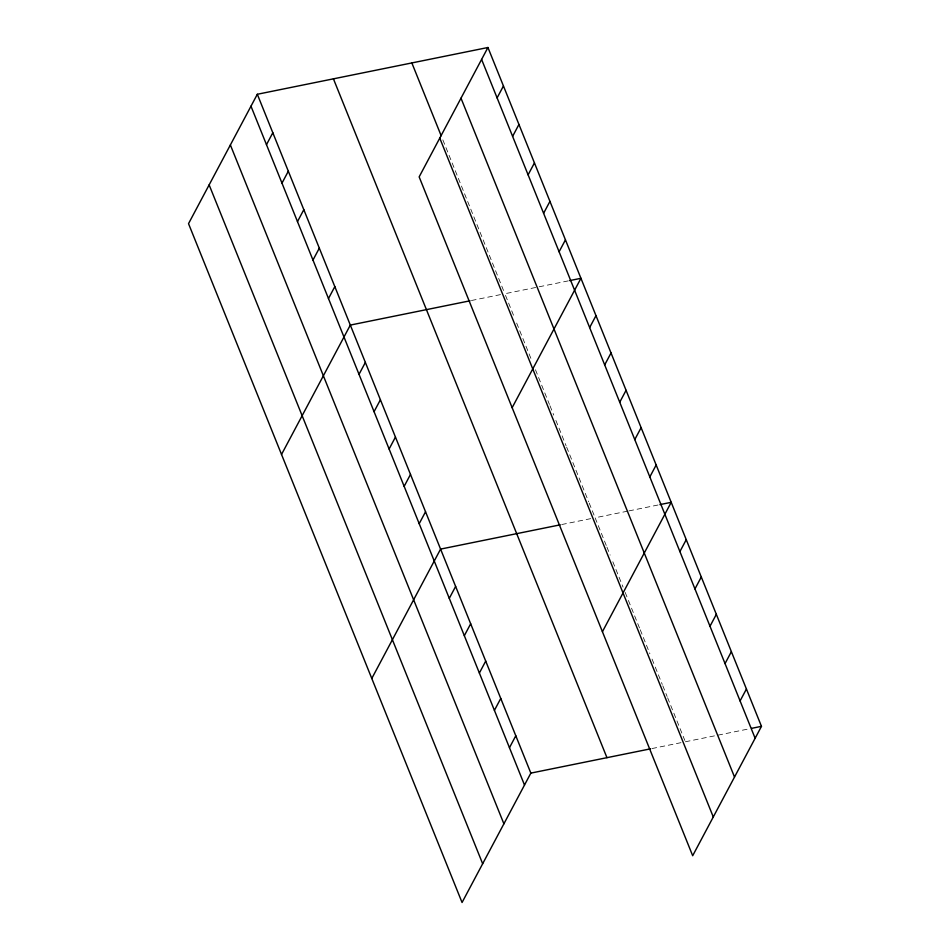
<?xml version="1.0" encoding="UTF-8"?>
<svg xmlns="http://www.w3.org/2000/svg" width="950" height="950" viewBox="0 0 950 950"><rect width="100%" height="100%" fill="white"/><g stroke="black" fill="none" stroke-linecap="round" stroke-linejoin="round"><path stroke-width="0.71" stroke-dasharray="4.75 3.56" d="M471.438 300.509L500.484 294.619M568.266 280.879L504.842 293.74L514.508 317.739M561.711 524.531L590.746 518.641M627.523 511.183L595.104 517.762L606.385 545.763M628.924 510.898L658.528 504.901M651.973 748.553L681.008 742.663M685.366 741.772L748.79 728.911M442.843 139.876L457.793 176.961M458.339 178.339L473.29 215.436M473.836 216.802L488.787 253.899M489.345 255.277L504.284 292.363M516.658 323.071L531.703 360.406M535.467 369.752L549.433 404.415M549.967 405.745L553.731 415.079M555.881 420.423L566.093 445.752M566.628 447.082L588.656 501.754M589.19 503.084L594.035 515.09M606.919 547.093L610.149 555.097M612.833 561.759L623.046 587.1M625.195 592.432L627.879 599.094M628.413 600.436L639.694 628.437M640.241 629.767L649.907 653.766M652.056 659.098L654.74 665.772M655.274 667.102L662.269 684.439M662.803 685.769L667.102 696.433M667.636 697.775L684.831 740.442"/><path stroke-width="1.43" d="M257.319 94.276L188.527 223.654L462.056 902.5L530.848 773.11L257.319 94.276L487.944 47.5L761.472 726.346L692.681 855.724L419.152 176.89L487.944 47.5M266.475 144.673L272.828 132.739M281.984 183.136L288.325 171.202M297.481 221.611L303.822 209.677M312.978 260.074L319.319 248.14M328.474 298.538L334.827 286.615M281.521 454.468L350.324 325.078L469.989 300.806M497.099 97.897L503.452 85.963M359.017 374.348L365.37 362.413M512.608 136.373L518.949 124.438M374.062 411.683L380.416 399.748M528.105 174.836L534.446 162.901M389.108 449.017L395.449 437.083M543.602 213.299L549.943 201.376M404.154 486.353L410.495 474.418M559.099 251.774L565.452 239.839M419.199 523.688L425.541 511.753M512.145 407.692L580.949 278.303L569.668 280.594M371.782 678.478L440.586 549.1L560.251 524.827M589.641 327.572L595.994 315.637M449.279 598.369L455.632 586.435M604.687 364.907L611.04 352.973M464.324 635.704L470.678 623.77M619.732 402.242L626.074 390.319M479.37 673.039L485.711 661.105M634.778 439.589L641.119 427.654M494.416 710.374L500.757 698.44M649.824 476.924L656.165 464.989M509.461 747.709L515.803 735.775M602.419 631.714L671.211 502.324L659.929 504.604M679.903 551.594L686.256 539.659M694.949 588.929L701.302 576.994M709.994 626.264L716.336 614.329M725.04 663.599L731.381 651.664M740.086 700.934L746.427 688.999M530.848 773.11L650.512 748.837M751.604 728.341L761.472 726.346M481.603 59.434L755.131 738.269M460.999 98.194L734.516 777.029M411.849 62.938L441.18 135.743M439.767 138.13L713.284 816.964M333.426 78.838L606.955 757.672M250.978 106.198L524.507 785.044M230.375 144.97L503.892 823.804M209.143 184.894L482.659 863.74"/></g></svg>
